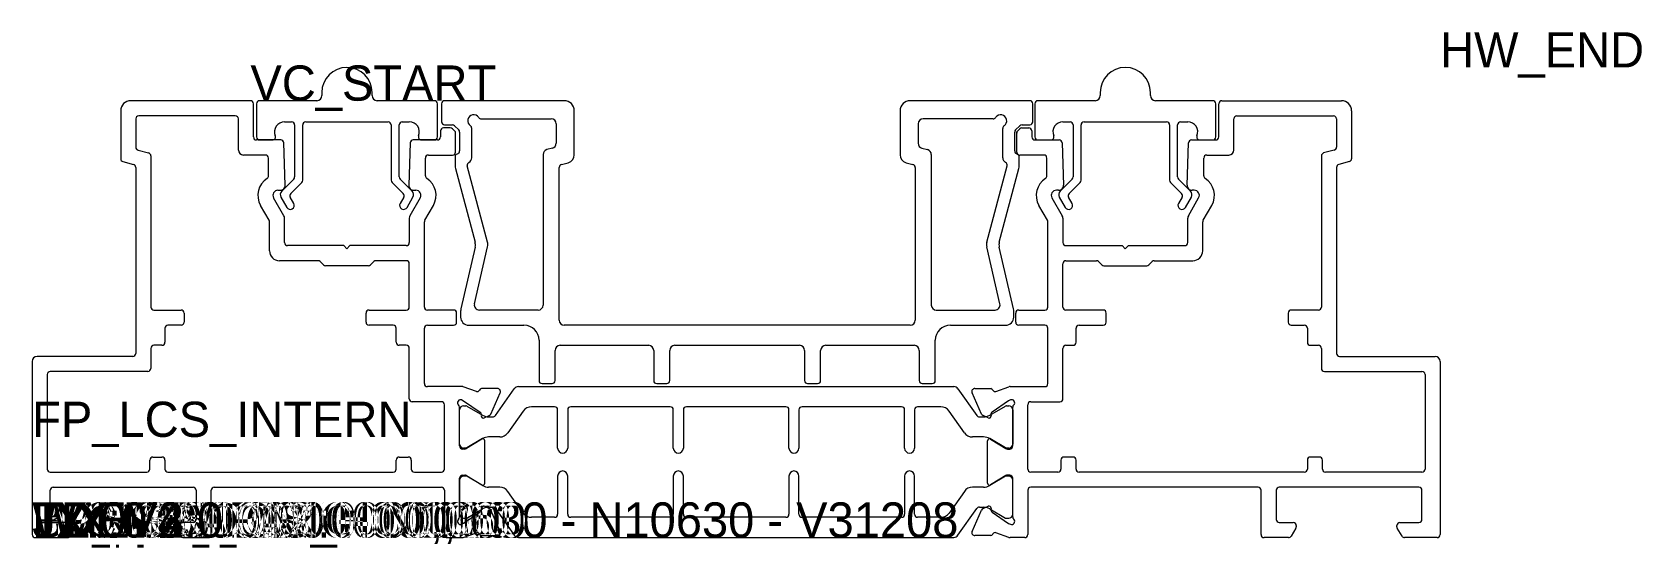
# Model space of a CAD drawing. Header units: metres. Extents: x 0 to 160, y -1 to 50.
import ezdxf

# ---------------------------------------------------------------- set-up
doc = ezdxf.new("R2010")
doc.units = ezdxf.units.M

msp = doc.modelspace()

# ---------------------------------------------------------------- linework, layer by layer
for p, q in [((21.7, 43.4), (9.8, 43.4)), ((28.3, 43.4), (22.6, 43.4)), ((28.8, 44.2), (28.8, 43.9)), ((33.8, 43.9), (33.8, 44.2)), ((40, 43.4), (34.3, 43.4)), ((52.904468, 43.4), (41.004468, 43.4)), ((99.204468, 43.4), (87.304468, 43.4)), ((105.7, 43.4), (100, 43.4)), ((106.2, 44.2), (106.2, 43.9)), ((111.2, 43.9), (111.2, 44.2)), ((117.4, 43.4), (111.7, 43.4)), ((118.3, 43.4), (130.2, 43.4)), ((8.8, 42.4), (8.8, 37.632122)), ((20.2, 41.9), (10.6, 41.9)), ((22, 39.8), (22, 43.1)), ((22.3, 43.1), (22.3, 39.8)), ((40.3, 39.8), (40.3, 43.1)), ((40.704468, 43.1), (40.704468, 41.3)), ((53.904468, 38.014622), (53.904468, 42.4)), ((86.304468, 42.4), (86.304468, 38.014622)), ((99.504468, 41.3), (99.504468, 43.1)), ((99.7, 43.1), (99.7, 39.8)), ((117.7, 39.8), (117.7, 43.1)), ((118, 39.8), (118, 43.1)), ((119.8, 41.9), (129.4, 41.9)), ((131.2, 42.4), (131.2, 37.632122)), ((10.3, 41.6), (10.3, 38.783112)), ((20.5, 38.5), (20.5, 41.6)), ((25.1, 41.3), (25.8, 41.3)), ((26.1, 41), (26.1, 35.824264)), ((26.9, 35.492893), (26.9, 41)), ((27.2, 41.3), (35.4, 41.3)), ((35.7, 41), (35.7, 35.492893)), ((36.5, 35.824264), (36.5, 41)), ((36.8, 41.3), (37.5, 41.3)), ((40.6, 40.4), (40.6, 39.8)), ((41.575736, 40.7), (40.9, 40.7)), ((41.004468, 41), (41.780204, 41)), ((42.012132, 40.387868), (41.787868, 40.612132)), ((41.992336, 40.912132), (42.4166, 40.487868)), ((42.1, 40.3), (42.012132, 40.387868)), ((42.1, 40.175736), (42.1, 40.3)), ((42.1, 38.3), (42.1, 40.175736)), ((42.504468, 40.275736), (42.504468, 38.40604)), ((43.704468, 37.71924), (43.704468, 40.651668)), ((44.652799, 41.6), (51.604468, 41.6)), ((52.104468, 41.1), (52.104468, 39.16704)), ((88.104468, 41.1), (88.104468, 39.16704)), ((95.556136, 41.6), (88.604468, 41.6)), ((96.504468, 37.71924), (96.504468, 40.651668)), ((97.704468, 38.40604), (97.704468, 40.275736)), ((97.792336, 40.487868), (98.2166, 40.912132)), ((97.9, 40.3), (97.987868, 40.387868)), ((97.9, 40.175736), (97.9, 40.3)), ((97.9, 38.3), (97.9, 40.175736)), ((97.987868, 40.387868), (98.212132, 40.612132)), ((98.424264, 40.7), (99.1, 40.7)), ((98.428732, 41), (99.204468, 41)), ((99.4, 40.4), (99.4, 39.8)), ((102.5, 41.3), (103.2, 41.3)), ((103.5, 41), (103.5, 35.824264)), ((104.3, 35.492893), (104.3, 41)), ((104.6, 41.3), (112.8, 41.3)), ((113.1, 41), (113.1, 35.492893)), ((113.9, 35.824264), (113.9, 41)), ((114.2, 41.3), (114.9, 41.3)), ((119.5, 38.5), (119.5, 41.6)), ((129.7, 41.6), (129.7, 38.783112)), ((10.522354, 38.493334), (11.577646, 38.21057)), ((24.710293, 39.5), (22.3, 39.5)), ((22.6, 39.5), (23.9, 39.5)), ((25.156534, 35.017449), (25.010111, 39.21047)), ((37.589889, 39.21047), (37.443466, 35.017449)), ((40.3, 39.5), (37.889707, 39.5)), ((38.7, 39.5), (40, 39.5)), ((51.733299, 38.683922), (51.175637, 38.535212)), ((88.475637, 38.683922), (89.033299, 38.535212)), ((99.7, 39.5), (102.110293, 39.5)), ((100, 39.5), (101.3, 39.5)), ((102.410111, 39.21047), (102.556534, 35.017449)), ((114.843466, 35.017449), (114.989889, 39.21047)), ((115.289707, 39.5), (117.7, 39.5)), ((116.1, 39.5), (117.4, 39.5)), ((129.477646, 38.493334), (128.422354, 38.21057)), ((9.022354, 37.342344), (10.077646, 37.059579)), ((11.8, 37.920792), (11.8, 22.9)), ((23.2, 38), (21, 38)), ((23.5, 35.936708), (23.5, 37.7)), ((39.1, 35.936708), (39.1, 37.7)), ((39.4, 38), (41.8, 38)), ((42.050897, 37.81951), (42.050897, 36.935033)), ((42.312162, 38.126036), (42.243204, 38.099514)), ((45.276787, 29.361037), (43.261584, 36.921142)), ((50.804468, 38.052095), (50.804468, 23.1)), ((52.627169, 37.059387), (53.310598, 37.241635)), ((86.898338, 37.241635), (87.581767, 37.059387)), ((89.404468, 38.052095), (89.404468, 23.1)), ((94.932149, 29.361037), (96.947352, 36.921142)), ((97.965732, 38.099514), (97.896774, 38.126036)), ((98.158038, 36.935033), (98.158038, 37.81951)), ((100.6, 38), (98.2, 38)), ((100.9, 35.936708), (100.9, 37.7)), ((116.5, 35.936708), (116.5, 37.7)), ((116.8, 38), (119, 38)), ((128.2, 37.920792), (128.2, 22.9)), ((130.977646, 37.342344), (129.922354, 37.059579)), ((10.3, 36.769802), (10.3, 18.3)), ((26.012133, 35.612132), (24.814949, 34.414949)), ((25.706184, 34.174813), (26.812133, 35.280761)), ((35.787868, 35.280761), (36.893817, 34.174813)), ((37.785052, 34.414949), (36.587868, 35.612132)), ((42.084636, 36.677469), (44.04044, 29.340201)), ((52.404468, 21.6), (52.404468, 36.769516)), ((87.804468, 36.769516), (87.804468, 21.6)), ((96.168495, 29.340201), (98.1243, 36.677469)), ((103.412133, 35.612132), (102.214949, 34.414949)), ((103.106184, 34.174813), (104.212133, 35.280761)), ((113.187868, 35.280761), (114.293817, 34.174813)), ((115.185052, 34.414949), (113.987868, 35.612132)), ((129.7, 36.769802), (129.7, 18.3)), ((25.033013, 31.973961), (24.007617, 33.75)), ((24.440629, 34.5), (24.656839, 34.5)), ((24.73549, 33.811396), (25.319601, 32.799686)), ((26.012421, 33.199686), (25.658508, 33.812681)), ((36.941493, 33.812681), (36.58758, 33.199686)), ((37.2804, 32.799686), (37.864511, 33.811396)), ((38.592383, 33.75), (37.566987, 31.973961)), ((37.943161, 34.5), (38.159371, 34.5)), ((101.407617, 33.75), (102.433013, 31.973961)), ((102.056839, 34.5), (101.840629, 34.5)), ((102.13549, 33.811396), (102.719601, 32.799686)), ((103.412421, 33.199686), (103.058508, 33.812681)), ((114.341493, 33.812681), (113.98758, 33.199686)), ((114.6804, 32.799686), (115.264511, 33.811396)), ((114.966987, 31.973961), (115.992383, 33.75)), ((115.559371, 34.5), (115.343161, 34.5)), ((23.559808, 31.525628), (22.708578, 33)), ((39.040168, 31.525585), (39.891422, 33)), ((100.959832, 31.525585), (100.108578, 33)), ((116.440192, 31.525628), (117.291422, 33)), ((23.6, 28.5), (23.6, 31.375628)), ((25.1, 29.3), (25.1, 31.723961)), ((37.5, 31.723961), (37.5, 29.3)), ((38.999975, 22.9), (38.999975, 31.375585)), ((101.000025, 22.9), (101.000025, 31.375585)), ((102.5, 31.723961), (102.5, 29.3)), ((114.9, 29.3), (114.9, 31.723961)), ((116.4, 28.5), (116.4, 31.375628)), ((31, 29), (25.4, 29)), ((31.3, 28.7), (31, 29)), ((31.6, 29), (31.3, 28.7)), ((37.2, 29), (31.6, 29)), ((44.04857, 28.857777), (42.630077, 22.710971)), ((43.977336, 23.21243), (45.284917, 28.878613)), ((96.2316, 23.21243), (94.924019, 28.878613)), ((97.578859, 22.710971), (96.160365, 28.857777)), ((102.8, 29), (108.4, 29)), ((108.4, 29), (108.7, 28.7)), ((108.7, 28.7), (109, 29)), ((109, 29), (114.6, 29)), ((28.425736, 27.5), (24.6, 27.5)), ((28.962132, 27.087868), (28.637868, 27.412132)), ((33.962132, 27.412132), (33.637868, 27.087868)), ((37.199975, 27.5), (34.174264, 27.5)), ((102.800025, 27.5), (105.825736, 27.5)), ((106.037868, 27.412132), (106.362132, 27.087868)), ((111.037868, 27.087868), (111.362132, 27.412132)), ((111.574264, 27.5), (115.4, 27.5)), ((33.425736, 27), (29.174264, 27)), ((37.499975, 22.9), (37.499975, 27.2)), ((102.500025, 22.9), (102.500025, 27.2)), ((106.574264, 27), (110.825736, 27)), ((12.1, 22.6), (14.8, 22.6)), ((33.499975, 22.6), (37.199975, 22.6)), ((41.899975, 22.6), (39.299975, 22.6)), ((42.604468, 22.486112), (42.604468, 21.9)), ((50.304468, 22.6), (44.464532, 22.6)), ((89.904468, 22.6), (95.744404, 22.6)), ((97.604468, 21.9), (97.604468, 22.486112)), ((98.100025, 22.6), (100.700025, 22.6)), ((106.500025, 22.6), (102.800025, 22.6)), ((127.9, 22.6), (125.2, 22.6)), ((14.8, 21.1), (13.5, 21.1)), ((15.1, 22.3), (15.1, 21.4)), ((33.199975, 21.4), (33.199975, 22.3)), ((35.899975, 21.1), (33.499975, 21.1)), ((39.299975, 21.1), (41.899975, 21.1)), ((42.199975, 21.4), (42.199975, 22.3)), ((43.404468, 21.1), (48.904468, 21.1)), ((87.304468, 21.1), (52.904468, 21.1)), ((91.304468, 21.1), (96.804468, 21.1)), ((97.800025, 21.4), (97.800025, 22.3)), ((100.700025, 21.1), (98.100025, 21.1)), ((104.100025, 21.1), (106.500025, 21.1)), ((106.800025, 21.4), (106.800025, 22.3)), ((124.9, 22.3), (124.9, 21.4)), ((125.2, 21.1), (126.5, 21.1)), ((13.2, 20.8), (13.2, 19.4)), ((36.199975, 19.4), (36.199975, 20.8)), ((38.999975, 15.3), (38.999975, 20.8)), ((50.404468, 19.6), (50.404468, 15.6)), ((89.804468, 15.6), (89.804468, 19.6)), ((101.000025, 15.3), (101.000025, 20.8)), ((103.800025, 19.4), (103.800025, 20.8)), ((126.8, 20.8), (126.8, 19.4)), ((10, 18), (0.5, 18)), ((11.8, 18.8), (11.8, 16.8)), ((12.9, 19.1), (12.1, 19.1)), ((37.199975, 19.1), (36.499975, 19.1)), ((37.499975, 13.8), (37.499975, 18.8)), ((52.004468, 15.6), (52.004468, 18.6)), ((52.504468, 19.1), (61.304468, 19.1)), ((61.804468, 18.6), (61.804468, 15.6)), ((63.404468, 15.6), (63.404468, 18.6)), ((63.904468, 19.1), (76.304468, 19.1)), ((76.804468, 18.6), (76.804468, 15.6)), ((78.404468, 15.6), (78.404468, 18.6)), ((78.904468, 19.1), (87.704468, 19.1)), ((88.204468, 18.6), (88.204468, 15.6)), ((102.500025, 13.8), (102.500025, 18.8)), ((102.800025, 19.1), (103.500025, 19.1)), ((127.1, 19.1), (127.9, 19.1)), ((128.2, 18.8), (128.2, 16.8)), ((130, 18), (139.5, 18)), ((0, 17.5), (0, 0.3)), ((1.5, 16.2), (1.5, 6.8)), ((11.5, 16.5), (1.8, 16.5)), ((128.5, 16.5), (138.2, 16.5)), ((138.5, 16.2), (138.5, 6.8)), ((140, 17.5), (140, 0.3)), ((42.767863, 15), (39.299975, 15)), ((44.171292, 14.514145), (42.869377, 14.982303)), ((46.264118, 14.80432), (44.68519, 14.793863)), ((46.061213, 12.121516), (47.942653, 14.78328)), ((48.350952, 14.994677), (91.649048, 14.994677)), ((50.704468, 15.3), (51.704468, 15.3)), ((62.104468, 15.3), (63.104468, 15.3)), ((77.104468, 15.3), (78.104468, 15.3)), ((88.504468, 15.3), (89.504468, 15.3)), ((92.057347, 14.78328), (93.938787, 12.121516)), ((93.735882, 14.80432), (95.31481, 14.793863)), ((95.828708, 14.514145), (97.130623, 14.982303)), ((97.232137, 15), (100.700025, 15)), ((40.699975, 13.5), (37.799975, 13.5)), ((40.999975, 6.8), (40.999975, 13.2)), ((42.499975, 9.09999), (42.499975, 12.952777)), ((42.722002, 13.674063), (42.904711, 13.592716)), ((42.9, 13.094677), (43.106444, 13.094677)), ((42.904711, 13.592716), (44.533468, 12.46825)), ((43.206389, 13.067914), (44.788333, 12.155255)), ((45.590181, 12.27383), (46.538831, 14.379345)), ((51.95, 12.994677), (49.64533, 12.994677)), ((63.45, 12.994677), (53.55, 12.994677)), ((74.95, 12.994677), (65.05, 12.994677)), ((86.45, 12.994677), (76.55, 12.994677)), ((90.35467, 12.994677), (88.05, 12.994677)), ((94.409819, 12.27383), (93.461169, 14.379345)), ((95.211667, 12.155255), (96.793611, 13.067914)), ((97.095289, 13.592716), (95.466532, 12.46825)), ((96.893555, 13.094677), (97.1, 13.094677)), ((97.277998, 13.674063), (97.095289, 13.592716)), ((97.500025, 9.09999), (97.500025, 12.952777)), ((99.000025, 6.8), (99.000025, 13.2)), ((99.300025, 13.5), (102.200025, 13.5)), ((42.5, 9.294677), (42.5, 12.694677)), ((44.662051, 12.197203), (44.652749, 12.082108)), ((44.937822, 11.885299), (45.445245, 12.126019)), ((45.388, 11.994677), (45.816234, 11.994677)), ((48.828731, 12.571882), (47.30591, 10.417473)), ((52.25, 8.894677), (52.25, 12.694677)), ((53.25, 12.694677), (53.25, 8.894677)), ((63.75, 8.894677), (63.75, 12.694677)), ((64.75, 12.694677), (64.75, 8.894677)), ((75.25, 8.894677), (75.25, 12.694677)), ((76.25, 12.694677), (76.25, 8.894677)), ((86.75, 8.894677), (86.75, 12.694677)), ((87.75, 12.694677), (87.75, 8.894677)), ((92.69409, 10.417473), (91.171269, 12.571882)), ((94.183766, 11.994677), (94.612, 11.994677)), ((95.062178, 11.885299), (94.554755, 12.126019)), ((95.337949, 12.197203), (95.34725, 12.082108)), ((97.5, 12.694677), (97.5, 9.294677)), ((44.695773, 9.7707), (43.177472, 8.843925)), ((44.788333, 9.8341), (43.206389, 8.92144)), ((46.48931, 9.994677), (45.388, 9.994677)), ((94.612, 9.994677), (93.51069, 9.994677)), ((96.793611, 8.92144), (95.211667, 9.8341)), ((95.304227, 9.7707), (96.822528, 8.843925)), ((43.021169, 8.79999), (42.799975, 8.79999)), ((43.106444, 8.894677), (42.9, 8.894677)), ((44.999975, 5.39999), (44.999975, 9.59999)), ((95.000025, 5.39999), (95.000025, 9.59999)), ((97.1, 8.894677), (96.893555, 8.894677)), ((96.978831, 8.79999), (97.200025, 8.79999)), ((1.8, 6.5), (11.4, 6.5)), ((11.7, 6.8), (11.7, 7.7)), ((12, 8), (12.9, 8)), ((13.2, 7.7), (13.2, 6.8)), ((13.5, 6.5), (35.9, 6.5)), ((36.2, 6.8), (36.2, 7.7)), ((36.5, 8), (37.4, 8)), ((37.7, 7.7), (37.7, 6.8)), ((38, 6.5), (40.699975, 6.5)), ((102, 6.5), (99.300025, 6.5)), ((102.3, 7.7), (102.3, 6.8)), ((103.5, 8), (102.6, 8)), ((103.8, 6.8), (103.8, 7.7)), ((126.5, 6.5), (104.1, 6.5)), ((126.8, 7.7), (126.8, 6.8)), ((128, 8), (127.1, 8)), ((128.3, 6.8), (128.3, 7.7)), ((138.2, 6.5), (128.6, 6.5)), ((2.1, 5), (16, 5)), ((18.1, 5), (40.7, 5)), ((42.499975, 2.047204), (42.499975, 5.89999)), ((42.5, 5.715303), (42.5, 2.315303)), ((42.799975, 6.19999), (43.021169, 6.19999)), ((43.106444, 6.115303), (42.9, 6.115303)), ((43.177472, 6.156056), (44.695773, 5.22928)), ((44.788333, 5.175881), (43.206389, 6.08854)), ((46.48931, 5.015303), (45.388, 5.015303)), ((52.25, 6.115303), (52.25, 2.315303)), ((53.25, 2.315303), (53.25, 6.115303)), ((63.75, 6.115303), (63.75, 2.315303)), ((64.75, 2.315303), (64.75, 6.115303)), ((75.25, 6.115303), (75.25, 2.315303)), ((76.25, 2.315303), (76.25, 6.115303)), ((86.75, 6.115303), (86.75, 2.315303)), ((87.75, 2.315303), (87.75, 6.115303)), ((94.612, 5.015303), (93.51069, 5.015303)), ((96.793611, 6.08854), (95.211667, 5.175881)), ((96.822528, 6.156056), (95.304227, 5.22928)), ((97.1, 6.115303), (96.893555, 6.115303)), ((97.200025, 6.19999), (96.978831, 6.19999)), ((97.5, 2.315303), (97.5, 5.715303)), ((97.500025, 2.047204), (97.500025, 5.89999)), ((121.9, 5), (99.3, 5)), ((137.9, 5), (124, 5)), ((1.8, 1.8), (1.8, 4.7)), ((16.3, 4.7), (16.3, 1.8)), ((17.8, 0.3), (17.8, 4.7)), ((41, 4.7), (41, 0.3)), ((48.828731, 2.438099), (47.30591, 4.592508)), ((92.69409, 4.592508), (91.171269, 2.438099)), ((99, 4.7), (99, 0.3)), ((122.2, 0.3), (122.2, 4.7)), ((123.7, 4.7), (123.7, 1.8)), ((138.2, 1.8), (138.2, 4.7)), ((42.9, 1.915303), (43.106444, 1.915303)), ((44.533468, 2.531731), (42.904711, 1.407265)), ((43.206389, 1.942066), (44.788333, 2.854726)), ((44.652749, 2.917872), (44.662051, 2.802777)), ((45.445245, 2.873962), (44.937822, 3.114681)), ((45.388, 3.015303), (45.816234, 3.015303)), ((46.538831, 0.620636), (45.590181, 2.726151)), ((46.061213, 2.888465), (47.942653, 0.226701)), ((51.95, 2.015303), (49.64533, 2.015303)), ((63.45, 2.015303), (53.55, 2.015303)), ((74.95, 2.015303), (65.05, 2.015303)), ((86.45, 2.015303), (76.55, 2.015303)), ((90.35467, 2.015303), (88.05, 2.015303)), ((92.057347, 0.226701), (93.938787, 2.888465)), ((93.461169, 0.620636), (94.409819, 2.726151)), ((94.183766, 3.015303), (94.612, 3.015303)), ((94.554755, 2.873962), (95.062178, 3.114681)), ((95.211667, 2.854726), (96.793611, 1.942066)), ((95.34725, 2.917872), (95.337949, 2.802777)), ((95.466532, 2.531731), (97.095289, 1.407265)), ((96.893555, 1.915303), (97.1, 1.915303)), ((0.3, 0), (3.530143, 0)), ((4, 1.5), (2.1, 1.5)), ((3.787391, 0.145651), (4.257248, 0.928746)), ((4.3, 1.083095), (4.3, 1.2)), ((14.3, 1.2), (14.3, 1.083095)), ((14.342752, 0.928746), (14.812609, 0.145651)), ((16, 1.5), (14.6, 1.5)), ((15.069857, 0), (17.5, 0)), ((41.3, 0), (42.767916, 0)), ((42.904711, 1.407265), (42.722002, 1.325917)), ((42.86943, 0.017697), (44.171292, 0.485836)), ((44.68519, 0.206117), (46.264118, 0.19566)), ((48.350952, 0.015303), (91.649048, 0.015303)), ((95.31481, 0.206117), (93.735882, 0.19566)), ((97.13057, 0.017697), (95.828708, 0.485836)), ((97.095289, 1.407265), (97.277998, 1.325917)), ((98.7, 0), (97.232084, 0)), ((124.930143, 0), (122.5, 0)), ((124, 1.5), (125.4, 1.5)), ((125.657248, 0.928746), (125.187391, 0.145651)), ((125.7, 1.2), (125.7, 1.083095)), ((135.7, 1.083095), (135.7, 1.2)), ((136.212609, 0.145651), (135.742752, 0.928746)), ((136, 1.5), (137.9, 1.5)), ((139.7, 0), (136.469857, 0))]:
    msp.add_line(p, q)
for centre, radius, start, end in [((31.3, 44.2), 2.5, 0, 180), ((108.7, 44.2), 2.5, 0, 180), ((9.8, 42.4), 1, 90, 180), ((21.7, 43.1), 0.3, 0, 90), ((22.6, 43.1), 0.3, 90, 180), ((28.3, 43.9), 0.5, 270, 0), ((34.3, 43.9), 0.5, 180, 270), ((40, 43.1), 0.3, 0, 90), ((41.004468, 43.1), 0.3, 90, 180), ((52.904468, 42.4), 1, 0, 90), ((87.304468, 42.4), 1, 90, 180), ((99.204468, 43.1), 0.3, 0, 90), ((100, 43.1), 0.3, 90, 180), ((105.7, 43.9), 0.5, 270, 0), ((111.7, 43.9), 0.5, 180, 270), ((117.4, 43.1), 0.3, 0, 90), ((118.3, 43.1), 0.3, 90, 180), ((130.2, 42.4), 1, 0, 90), ((10.6, 41.6), 0.3, 90, 180), ((20.2, 41.6), 0.3, 0, 90), ((43.904468, 41.4), 0.6, 33.748989, 236.251011), ((44.652799, 41.9), 0.3, 213.748989, 270), ((95.556136, 41.9), 0.3, 270, 326.251011), ((96.304468, 41.4), 0.6, 303.748989, 146.251011), ((119.8, 41.6), 0.3, 90, 180), ((129.4, 41.6), 0.3, 0, 90), ((25.1, 40.3), 1, 90, 202.619865), ((25.8, 41), 0.3, 0, 90), ((27.2, 41), 0.3, 90, 180), ((35.4, 41), 0.3, 0, 90), ((36.8, 41), 0.3, 90, 180), ((37.5, 40.3), 1, 337.380135, 90), ((40.9, 40.4), 0.3, 90, 180), ((41.004468, 41.3), 0.3, 180, 270), ((41.575736, 40.4), 0.3, 45, 90), ((41.780204, 40.7), 0.3, 45, 90), ((41.8, 40.175736), 0.3, 0, 45), ((42.204468, 40.275736), 0.3, 0, 45), ((43.404468, 40.651668), 0.3, 0, 56.251011), ((51.604468, 41.1), 0.5, 0, 90), ((88.604468, 41.1), 0.5, 90, 180), ((96.804468, 40.651668), 0.3, 123.748989, 180), ((98.004468, 40.275736), 0.3, 135, 180), ((98.2, 40.175736), 0.3, 135, 180), ((98.424264, 40.4), 0.3, 90, 135), ((98.428732, 40.7), 0.3, 90, 135), ((99.1, 40.4), 0.3, 0, 90), ((99.204468, 41.3), 0.3, 270, 0), ((102.5, 40.3), 1, 90, 202.619865), ((103.2, 41), 0.3, 0, 90), ((104.6, 41), 0.3, 90, 180), ((112.8, 41), 0.3, 0, 90), ((114.2, 41), 0.3, 90, 180), ((114.9, 40.3), 1, 337.380135, 90), ((10.6, 38.783112), 0.3, 180, 255), ((21, 38.5), 0.5, 180, 270), ((22.3, 39.8), 0.3, 180, 270), ((22.6, 39.8), 0.3, 180, 270), ((23.9, 39.8), 0.3, 270, 22.619865), ((24.710293, 39.2), 0.3, 2, 90), ((37.889707, 39.2), 0.3, 90, 178), ((38.7, 39.8), 0.3, 157.380135, 270), ((40, 39.8), 0.3, 270, 0), ((40.3, 39.8), 0.3, 270, 0), ((51.304468, 38.052095), 0.5, 104.931417, 180), ((51.604468, 39.16704), 0.5, 284.931417, 0), ((88.604468, 39.16704), 0.5, 180, 255.068583), ((88.904468, 38.052095), 0.5, 0, 75.068583), ((99.7, 39.8), 0.3, 180, 270), ((100, 39.8), 0.3, 180, 270), ((101.3, 39.8), 0.3, 270, 22.619865), ((102.110293, 39.2), 0.3, 2, 90), ((115.289707, 39.2), 0.3, 90, 178), ((116.1, 39.8), 0.3, 157.380135, 270), ((117.4, 39.8), 0.3, 270, 0), ((117.7, 39.8), 0.3, 270, 0), ((119, 38.5), 0.5, 270, 0), ((129.4, 38.783112), 0.3, 285, 0), ((9.1, 37.632122), 0.3, 180, 255), ((10, 36.769802), 0.3, 0, 75), ((11.5, 37.920792), 0.3, 0, 75), ((23.2, 37.7), 0.3, 0, 90), ((39.4, 37.7), 0.3, 90, 180), ((41.8, 38.3), 0.3, 270, 0), ((42.350897, 37.81951), 0.3, 111.037511, 180), ((43.050897, 36.935033), 1, 180, 194.925581), ((42.204468, 38.40604), 0.3, 291.037511, 0), ((43.551462, 36.998411), 0.3, 115.705312, 194.925581), ((43.204468, 37.71924), 0.5, 295.705312, 0), ((52.704468, 36.769516), 0.3, 104.931417, 180), ((53.104468, 38.014622), 0.8, 284.931417, 0), ((87.104468, 38.014622), 0.8, 180, 255.068583), ((87.504468, 36.769516), 0.3, 0, 75.068583), ((97.004468, 37.71924), 0.5, 180, 244.294688), ((96.657474, 36.998411), 0.3, 345.074419, 64.294688), ((98.004468, 38.40604), 0.3, 180, 248.962489), ((98.2, 38.3), 0.3, 180, 270), ((97.858038, 37.81951), 0.3, 0, 68.962489), ((97.158038, 36.935033), 1, 345.074419, 0), ((100.6, 37.7), 0.3, 0, 90), ((116.8, 37.7), 0.3, 90, 180), ((128.5, 37.920792), 0.3, 105, 180), ((130, 36.769802), 0.3, 105, 180), ((130.9, 37.632122), 0.3, 285, 0), ((24.440629, 34), 2, 122.643077, 210), ((23.2, 35.936708), 0.3, 302.643077, 0), ((25.8, 35.824264), 0.3, 315, 0), ((26.6, 35.492893), 0.3, 315, 0), ((36, 35.492893), 0.3, 180, 225), ((36.8, 35.824264), 0.3, 180, 225), ((39.4, 35.936708), 0.3, 180, 237.356923), ((38.159371, 34), 2, 330, 57.356923), ((101.840629, 34), 2, 122.643077, 210), ((100.6, 35.936708), 0.3, 302.643077, 0), ((103.2, 35.824264), 0.3, 315, 0), ((104, 35.492893), 0.3, 315, 0), ((113.4, 35.492893), 0.3, 180, 225), ((114.2, 35.824264), 0.3, 180, 225), ((116.8, 35.936708), 0.3, 180, 237.356923), ((115.559371, 34), 2, 330, 57.356923), ((24.440629, 34), 0.5, 90, 210), ((24.656839, 35), 0.5, 270, 2), ((25.168503, 34.061396), 0.5, 135, 210), ((25.918316, 33.962681), 0.3, 135, 210), ((36.681685, 33.962681), 0.3, 330, 45), ((37.943161, 35), 0.5, 178, 270), ((37.431498, 34.061396), 0.5, 330, 45), ((38.159371, 34), 0.5, 330, 90), ((101.840629, 34), 0.5, 90, 210), ((102.056839, 35), 0.5, 270, 2), ((102.568503, 34.061396), 0.5, 135, 210), ((103.318316, 33.962681), 0.3, 135, 210), ((114.081685, 33.962681), 0.3, 330, 45), ((115.343161, 35), 0.5, 178, 270), ((114.831498, 34.061396), 0.5, 330, 45), ((115.559371, 34), 0.5, 330, 90), ((25.666011, 32.999686), 0.4, 210, 30), ((36.93399, 32.999686), 0.4, 150, 330), ((103.066011, 32.999686), 0.4, 210, 30), ((114.33399, 32.999686), 0.4, 150, 330), ((23.3, 31.375628), 0.3, 0, 30), ((24.6, 31.723961), 0.5, 0, 30), ((38, 31.723961), 0.5, 150, 180), ((39.299975, 31.375585), 0.3, 150, 180), ((100.700025, 31.375585), 0.3, 0, 30), ((102, 31.723961), 0.5, 0, 30), ((115.4, 31.723961), 0.5, 150, 180), ((116.7, 31.375628), 0.3, 150, 180), ((25.4, 29.3), 0.3, 180, 270), ((37.2, 29.3), 0.3, 270, 0), ((43.074179, 29.082637), 1, 347.005383, 14.925581), ((44.310526, 29.103472), 1, 347.005383, 14.925581), ((95.89841, 29.103472), 1, 165.074419, 192.994617), ((97.134757, 29.082637), 1, 165.074419, 192.994617), ((102.8, 29.3), 0.3, 180, 270), ((114.6, 29.3), 0.3, 270, 0), ((24.6, 28.5), 1, 180, 270), ((28.425736, 27.2), 0.3, 45, 90), ((34.174264, 27.2), 0.3, 90, 135), ((37.199975, 27.2), 0.3, 0, 90), ((102.800025, 27.2), 0.3, 90, 180), ((105.825736, 27.2), 0.3, 45, 90), ((111.574264, 27.2), 0.3, 90, 135), ((115.4, 28.5), 1, 270, 0), ((29.174264, 27.3), 0.3, 225, 270), ((33.425736, 27.3), 0.3, 270, 315), ((106.574264, 27.3), 0.3, 225, 270), ((110.825736, 27.3), 0.3, 270, 315), ((12.1, 22.9), 0.3, 180, 270), ((14.8, 22.3), 0.3, 0, 90), ((33.499975, 22.3), 0.3, 90, 180), ((37.199975, 22.9), 0.3, 270, 0), ((39.299975, 22.9), 0.3, 180, 270), ((41.899975, 22.3), 0.3, 0, 90), ((43.604468, 22.486112), 1, 167.005383, 180), ((44.464532, 23.1), 0.5, 167.005383, 270), ((50.304468, 23.1), 0.5, 270, 0), ((89.904468, 23.1), 0.5, 180, 270), ((95.744404, 23.1), 0.5, 270, 12.994617), ((96.604468, 22.486112), 1, 0, 12.994617), ((98.100025, 22.3), 0.3, 90, 180), ((100.700025, 22.9), 0.3, 270, 0), ((102.800025, 22.9), 0.3, 180, 270), ((106.500025, 22.3), 0.3, 0, 90), ((125.2, 22.3), 0.3, 90, 180), ((127.9, 22.9), 0.3, 270, 0), ((13.5, 20.8), 0.3, 90, 180), ((14.8, 21.4), 0.3, 270, 0), ((33.499975, 21.4), 0.3, 180, 270), ((35.899975, 20.8), 0.3, 0, 90), ((39.299975, 20.8), 0.3, 90, 180), ((41.899975, 21.4), 0.3, 270, 0), ((43.404468, 21.9), 0.8, 180, 270), ((48.904468, 19.6), 1.5, 0, 90), ((52.904468, 21.6), 0.5, 180, 270), ((87.304468, 21.6), 0.5, 270, 0), ((91.304468, 19.6), 1.5, 90, 180), ((96.804468, 21.9), 0.8, 270, 0), ((98.100025, 21.4), 0.3, 180, 270), ((100.700025, 20.8), 0.3, 0, 90), ((104.100025, 20.8), 0.3, 90, 180), ((106.500025, 21.4), 0.3, 270, 0), ((125.2, 21.4), 0.3, 180, 270), ((126.5, 20.8), 0.3, 0, 90), ((12.9, 19.4), 0.3, 270, 0), ((36.499975, 19.4), 0.3, 180, 270), ((103.500025, 19.4), 0.3, 270, 0), ((127.1, 19.4), 0.3, 180, 270), ((0.5, 17.5), 0.5, 90, 180), ((10, 18.3), 0.3, 270, 0), ((12.1, 18.8), 0.3, 90, 180), ((37.199975, 18.8), 0.3, 0, 90), ((52.504468, 18.6), 0.5, 90, 180), ((61.304468, 18.6), 0.5, 0, 90), ((63.904468, 18.6), 0.5, 90, 180), ((76.304468, 18.6), 0.5, 0, 90), ((78.904468, 18.6), 0.5, 90, 180), ((87.704468, 18.6), 0.5, 0, 90), ((102.800025, 18.8), 0.3, 90, 180), ((127.9, 18.8), 0.3, 0, 90), ((130, 18.3), 0.3, 180, 270), ((139.5, 17.5), 0.5, 0, 90), ((1.8, 16.2), 0.3, 90, 180), ((11.5, 16.8), 0.3, 270, 0), ((128.5, 16.8), 0.3, 180, 270), ((138.2, 16.2), 0.3, 0, 90), ((39.299975, 15.3), 0.3, 180, 270), ((42.767863, 14.7), 0.3, 70.221829, 90), ((44.250811, 14.735282), 0.235, 250.221829, 336), ((44.686746, 14.558868), 0.235, 90, 156), ((46.266105, 14.504327), 0.3, 335.379459, 90), ((48.350952, 14.494677), 0.5, 90, 144.745828), ((50.704468, 15.6), 0.3, 180, 270), ((51.704468, 15.6), 0.3, 270, 0), ((62.104468, 15.6), 0.3, 180, 270), ((63.104468, 15.6), 0.3, 270, 0), ((77.104468, 15.6), 0.3, 180, 270), ((78.104468, 15.6), 0.3, 270, 0), ((88.504468, 15.6), 0.3, 180, 270), ((89.504468, 15.6), 0.3, 270, 0), ((91.649048, 14.494677), 0.5, 35.254172, 90), ((93.733895, 14.504327), 0.3, 90, 204.620541), ((95.313254, 14.558868), 0.235, 24, 90), ((95.749189, 14.735282), 0.235, 204, 289.778171), ((97.232137, 14.7), 0.3, 90, 109.778171), ((100.700025, 15.3), 0.3, 270, 0), ((37.799975, 13.8), 0.3, 180, 270), ((40.699975, 13.2), 0.3, 0, 90), ((42.6, 13.399981), 0.300009, 66.004713, 228.187329), ((42.199975, 12.952777), 0.3, 0, 48.187329), ((42.9, 12.694677), 0.4, 90, 180), ((43.106444, 12.894677), 0.2, 60.018361, 90), ((49.64533, 11.994677), 1, 90, 144.745828), ((51.95, 12.694677), 0.3, 0, 90), ((53.55, 12.694677), 0.3, 90, 180), ((63.45, 12.694677), 0.3, 0, 90), ((65.05, 12.694677), 0.3, 90, 180), ((74.95, 12.694677), 0.3, 0, 90), ((76.55, 12.694677), 0.3, 90, 180), ((86.45, 12.694677), 0.3, 0, 90), ((88.05, 12.694677), 0.3, 90, 180), ((90.35467, 11.994677), 1, 35.254172, 90), ((96.893555, 12.894677), 0.2, 90, 119.981639), ((97.1, 12.694677), 0.4, 0, 90), ((97.4, 13.399981), 0.300009, 311.812671, 113.995287), ((97.800025, 12.952777), 0.3, 131.812671, 180), ((99.300025, 13.2), 0.3, 90, 180), ((102.200025, 13.8), 0.3, 270, 0), ((44.363026, 12.22137), 0.3, 355.379459, 55.379459), ((44.852099, 12.065997), 0.2, 175.379459, 295.379459), ((45.388, 13.194677), 1.2, 240.018361, 270), ((45.316661, 12.397065), 0.3, 295.379459, 335.745828), ((45.816234, 12.294677), 0.3, 270, 324.745828), ((94.183766, 12.294677), 0.3, 215.254172, 270), ((94.683339, 12.397065), 0.3, 204.254172, 244.620541), ((94.612, 13.194677), 1.2, 270, 299.981639), ((95.1479, 12.065997), 0.2, 244.620541, 4.620541), ((95.636974, 12.22137), 0.3, 124.620541, 184.620541), ((44.799975, 9.59999), 0.2, 0, 121.4), ((45.388, 8.794677), 1.2, 90, 119.981639), ((46.48931, 10.994677), 1, 270, 324.745828), ((93.51069, 10.994677), 1, 215.254172, 270), ((94.612, 8.794677), 1.2, 60.018361, 90), ((95.200025, 9.59999), 0.2, 58.6, 180), ((42.799975, 9.09999), 0.3, 180, 270), ((42.9, 9.294677), 0.4, 180, 270), ((43.021169, 9.09999), 0.3, 270, 301.4), ((43.106444, 9.094677), 0.2, 270, 299.981639), ((52.75, 8.894677), 0.5, 180, 0), ((64.25, 8.894677), 0.5, 180, 0), ((75.75, 8.894677), 0.5, 180, 0), ((87.25, 8.894677), 0.5, 180, 0), ((96.893555, 9.094677), 0.2, 240.018361, 270), ((96.978831, 9.09999), 0.3, 238.6, 270), ((97.1, 9.294677), 0.4, 270, 0), ((97.200025, 9.09999), 0.3, 270, 0), ((1.8, 6.8), 0.3, 180, 270), ((11.4, 6.8), 0.3, 270, 0), ((12, 7.7), 0.3, 90, 180), ((12.9, 7.7), 0.3, 0, 90), ((13.5, 6.8), 0.3, 180, 270), ((35.9, 6.8), 0.3, 270, 0), ((36.5, 7.7), 0.3, 90, 180), ((37.4, 7.7), 0.3, 0, 90), ((38, 6.8), 0.3, 180, 270), ((40.699975, 6.8), 0.3, 270, 0), ((52.75, 6.115303), 0.5, 0, 180), ((64.25, 6.115303), 0.5, 0, 180), ((75.75, 6.115303), 0.5, 0, 180), ((87.25, 6.115303), 0.5, 0, 180), ((99.300025, 6.8), 0.3, 180, 270), ((102, 6.8), 0.3, 270, 0), ((102.6, 7.7), 0.3, 90, 180), ((103.5, 7.7), 0.3, 0, 90), ((104.1, 6.8), 0.3, 180, 270), ((126.5, 6.8), 0.3, 270, 0), ((127.1, 7.7), 0.3, 90, 180), ((128, 7.7), 0.3, 0, 90), ((128.6, 6.8), 0.3, 180, 270), ((138.2, 6.8), 0.3, 270, 0), ((2.1, 4.7), 0.3, 90, 180), ((16, 4.7), 0.3, 0, 90), ((18.1, 4.7), 0.3, 90, 180), ((40.7, 4.7), 0.3, 0, 90), ((42.799975, 5.89999), 0.3, 90, 180), ((42.9, 5.715303), 0.4, 90, 180), ((43.021169, 5.89999), 0.3, 58.6, 90), ((43.106444, 5.915303), 0.2, 60.018361, 90), ((44.799975, 5.39999), 0.2, 238.6, 0), ((45.388, 6.215303), 1.2, 240.018361, 270), ((46.48931, 4.015303), 1, 35.254172, 90), ((93.51069, 4.015303), 1, 90, 144.745828), ((94.612, 6.215303), 1.2, 270, 299.981639), ((95.200025, 5.39999), 0.2, 180, 301.4), ((96.893555, 5.915303), 0.2, 90, 119.981639), ((96.978831, 5.89999), 0.3, 90, 121.4), ((97.1, 5.715303), 0.4, 0, 90), ((97.200025, 5.89999), 0.3, 0, 90), ((99.3, 4.7), 0.3, 90, 180), ((121.9, 4.7), 0.3, 0, 90), ((124, 4.7), 0.3, 90, 180), ((137.9, 4.7), 0.3, 0, 90), ((2.1, 1.8), 0.3, 180, 270), ((16, 1.8), 0.3, 270, 0), ((42.6, 1.6), 0.300009, 131.812671, 293.995287), ((42.199975, 2.047204), 0.3, 311.812671, 0), ((42.9, 2.315303), 0.4, 180, 270), ((43.106444, 2.115303), 0.2, 270, 299.981639), ((44.363026, 2.77861), 0.3, 304.620541, 4.620541), ((44.852099, 2.933983), 0.2, 64.620541, 184.620541), ((45.388, 1.815303), 1.2, 90, 119.981639), ((45.316661, 2.602915), 0.3, 24.254172, 64.620541), ((45.816234, 2.715303), 0.3, 35.254172, 90), ((49.64533, 3.015303), 1, 215.254172, 270), ((51.95, 2.315303), 0.3, 270, 0), ((53.55, 2.315303), 0.3, 180, 270), ((63.45, 2.315303), 0.3, 270, 0), ((65.05, 2.315303), 0.3, 180, 270), ((74.95, 2.315303), 0.3, 270, 0), ((76.55, 2.315303), 0.3, 180, 270), ((86.45, 2.315303), 0.3, 270, 0), ((88.05, 2.315303), 0.3, 180, 270), ((90.35467, 3.015303), 1, 270, 324.745828), ((94.183766, 2.715303), 0.3, 90, 144.745828), ((94.683339, 2.602915), 0.3, 115.379459, 155.745828), ((94.612, 1.815303), 1.2, 60.018361, 90), ((95.1479, 2.933983), 0.2, 355.379459, 115.379459), ((95.636974, 2.77861), 0.3, 175.379459, 235.379459), ((96.893555, 2.115303), 0.2, 240.018361, 270), ((97.1, 2.315303), 0.4, 270, 0), ((97.4, 1.6), 0.300009, 246.004713, 48.187329), ((97.800025, 2.047204), 0.3, 180, 228.187329), ((124, 1.8), 0.3, 180, 270), ((137.9, 1.8), 0.3, 270, 0), ((0.3, 0.3), 0.3, 180, 270), ((3.530143, 0.3), 0.3, 270, 329.036243), ((4, 1.2), 0.3, 0, 90), ((4, 1.083095), 0.3, 329.036243, 0), ((14.6, 1.2), 0.3, 90, 180), ((14.6, 1.083095), 0.3, 180, 210.963757), ((15.069857, 0.3), 0.3, 210.963757, 270), ((17.5, 0.3), 0.3, 270, 0), ((41.3, 0.3), 0.3, 180, 270), ((42.767916, 0.3), 0.3, 270, 289.778171), ((44.250811, 0.264699), 0.235, 24, 109.778171), ((44.686746, 0.441112), 0.235, 204, 270), ((46.266105, 0.495654), 0.3, 270, 24.620541), ((48.350952, 0.515303), 0.5, 215.254172, 270), ((91.649048, 0.515303), 0.5, 270, 324.745828), ((93.733895, 0.495654), 0.3, 155.379459, 270), ((95.313254, 0.441112), 0.235, 270, 336), ((95.749189, 0.264699), 0.235, 70.221829, 156), ((97.232084, 0.3), 0.3, 250.221829, 270), ((98.7, 0.3), 0.3, 270, 0), ((122.5, 0.3), 0.3, 180, 270), ((124.930143, 0.3), 0.3, 270, 329.036243), ((125.4, 1.2), 0.3, 0, 90), ((125.4, 1.083095), 0.3, 329.036243, 0), ((136, 1.2), 0.3, 90, 180), ((136, 1.083095), 0.3, 180, 210.963757), ((136.469857, 0.3), 0.3, 210.963757, 270), ((139.7, 0.3), 0.3, 270, 0)]:
    msp.add_arc(centre, radius, start, end)

# ---------------------------------------------------------------- texts
for tag, p in [('HW_END', (140, 46.7)), ('VC_START', (21.7, 43.4)), ('FP_LCS_INTERN', (0, 10)), ('WX:0', (0, 0)), ('WY:0', (0, 0)), ('WX:0', (0, 0)), ('WY:0', (0, 0)), ('JX:0', (0, 0)), ('JY:0', (0, 0)), ('JX:0', (0, 0)), ('JY:0', (0, 0)), ('TDEV2:0', (0, 0)), ('TDEV3:0', (0, 0)), ('TDEV4:0', (0, 0)), ('TDEV5:0', (0, 0)), ('TDEV:0', (0, 0)), ('TDEV2:0', (0, 0)), ('TDEV3:0', (0, 0)), ('TDEV4:0', (0, 0)), ('TDEV5:0', (0, 0)), ('GLASS_MIN:0.000000', (0, 0)), ('GLASS_MAX:0.000000', (0, 0)), ('BL01:6500.000000,,1', (0, 0)), ('HW_START', (0, 0)), ('FP_LCS_ORIG', (0, 0)), ('PANE_WIDTH:0', (0, 0)), ('MIN_VETRO:0', (0, 0)), ('MAX_VETRO:0', (0, 0)), ('DESC:U10020 - N10630 - N10630 - V31208', (0, 0)), ('DENS:0', (0, 0)), ('PANE_WIDTH:0', (0, 0)), ('MIN_VETRO:0', (0, 0)), ('MAX_VETRO:0', (0, 0)), ('VC_END', (1.915072, 0)), ('FP_LCS_HOT', (10, 0))]:
    msp.add_attdef(tag, p, '', height=3.5)

doc.saveas('drawing.dxf')
